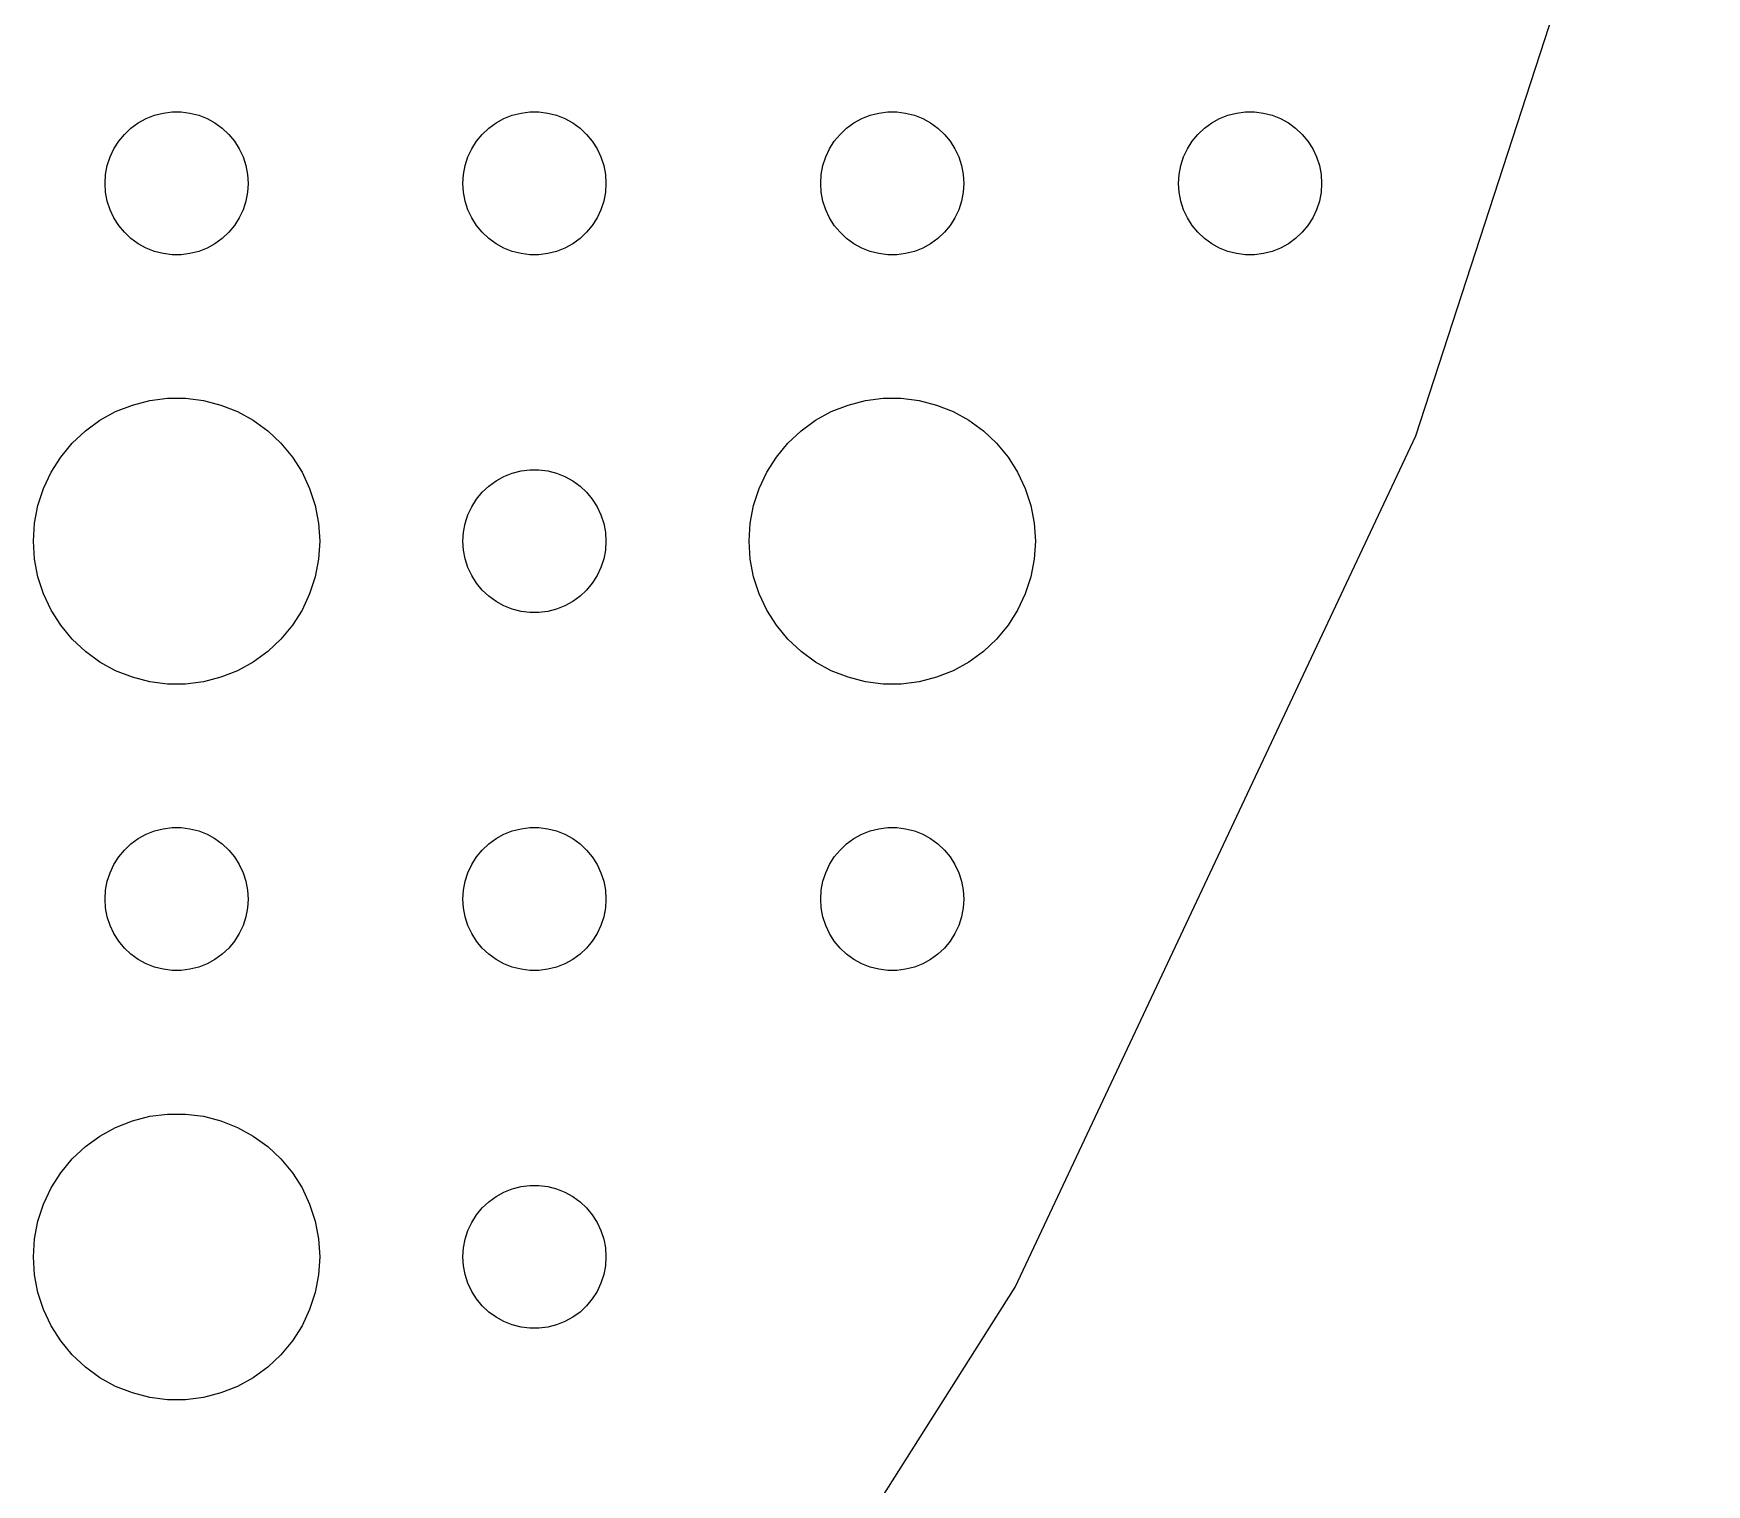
# Model space of a CAD drawing. Header units: metres. Extents: x -157 to 157, y -157 to 157.
# Drawn here: x 117 to 152.07, y -79.77 to -49.36 of the extents above; entities that cross this region are included whole.
import ezdxf

# ---------------------------------------------------------------- set-up
doc = ezdxf.new("R2010")
doc.units = ezdxf.units.M

msp = doc.modelspace()

# ---------------------------------------------------------------- linework, layer by layer
for p, q in [((145.975, -57.7955), (152.068, -39.0443)), ((119.196, -51.2335), (119.361, -51.1428)), ((119.361, -51.1428), (119.536, -51.0734)), ((119.536, -51.0734), (119.719, -51.0266)), ((119.719, -51.0266), (119.906, -51.003)), ((119.906, -51.003), (120.094, -51.003)), ((120.094, -51.003), (120.281, -51.0266)), ((120.281, -51.0266), (120.464, -51.0734)), ((120.464, -51.0734), (120.639, -51.1428)), ((120.639, -51.1428), (120.804, -51.2335)), ((126.696, -51.2335), (126.861, -51.1428)), ((126.861, -51.1428), (127.036, -51.0734)), ((127.036, -51.0734), (127.219, -51.0266)), ((127.219, -51.0266), (127.406, -51.003)), ((127.406, -51.003), (127.594, -51.003)), ((127.594, -51.003), (127.781, -51.0266)), ((127.781, -51.0266), (127.964, -51.0734)), ((127.964, -51.0734), (128.139, -51.1428)), ((128.139, -51.1428), (128.304, -51.2335)), ((134.196, -51.2335), (134.361, -51.1428)), ((134.361, -51.1428), (134.536, -51.0734)), ((134.536, -51.0734), (134.719, -51.0266)), ((134.719, -51.0266), (134.906, -51.003)), ((134.906, -51.003), (135.094, -51.003)), ((135.094, -51.003), (135.281, -51.0266)), ((135.281, -51.0266), (135.464, -51.0734)), ((135.464, -51.0734), (135.639, -51.1428)), ((135.639, -51.1428), (135.804, -51.2335)), ((141.696, -51.2335), (141.861, -51.1428)), ((141.861, -51.1428), (142.036, -51.0734)), ((142.036, -51.0734), (142.219, -51.0266)), ((142.219, -51.0266), (142.406, -51.003)), ((142.406, -51.003), (142.594, -51.003)), ((142.594, -51.003), (142.781, -51.0266)), ((142.781, -51.0266), (142.964, -51.0734)), ((142.964, -51.0734), (143.139, -51.1428)), ((143.139, -51.1428), (143.304, -51.2335)), ((118.786, -51.6183), (118.907, -51.4732)), ((118.907, -51.4732), (119.044, -51.3442)), ((119.044, -51.3442), (119.196, -51.2335)), ((120.804, -51.2335), (120.956, -51.3442)), ((120.956, -51.3442), (121.093, -51.4732)), ((121.093, -51.4732), (121.214, -51.6183)), ((126.286, -51.6183), (126.407, -51.4732)), ((126.407, -51.4732), (126.544, -51.3442)), ((126.544, -51.3442), (126.696, -51.2335)), ((128.304, -51.2335), (128.456, -51.3442)), ((128.456, -51.3442), (128.593, -51.4732)), ((128.593, -51.4732), (128.714, -51.6183)), ((133.786, -51.6183), (133.907, -51.4732)), ((133.907, -51.4732), (134.044, -51.3442)), ((134.044, -51.3442), (134.196, -51.2335)), ((135.804, -51.2335), (135.956, -51.3442)), ((135.956, -51.3442), (136.093, -51.4732)), ((136.093, -51.4732), (136.214, -51.6183)), ((141.286, -51.6183), (141.407, -51.4732)), ((141.407, -51.4732), (141.544, -51.3442)), ((141.544, -51.3442), (141.696, -51.2335)), ((143.304, -51.2335), (143.456, -51.3442)), ((143.456, -51.3442), (143.593, -51.4732)), ((143.593, -51.4732), (143.714, -51.6183)), ((118.605, -51.9478), (118.686, -51.7774)), ((118.686, -51.7774), (118.786, -51.6183)), ((121.214, -51.6183), (121.314, -51.7774)), ((121.314, -51.7774), (121.395, -51.9478)), ((126.105, -51.9478), (126.186, -51.7774)), ((126.186, -51.7774), (126.286, -51.6183)), ((128.714, -51.6183), (128.814, -51.7774)), ((128.814, -51.7774), (128.895, -51.9478)), ((133.605, -51.9478), (133.686, -51.7774)), ((133.686, -51.7774), (133.786, -51.6183)), ((136.214, -51.6183), (136.314, -51.7774)), ((136.314, -51.7774), (136.395, -51.9478)), ((141.105, -51.9478), (141.186, -51.7774)), ((141.186, -51.7774), (141.286, -51.6183)), ((143.714, -51.6183), (143.814, -51.7774)), ((143.814, -51.7774), (143.895, -51.9478)), ((118.512, -52.312), (118.547, -52.127)), ((118.547, -52.127), (118.605, -51.9478)), ((121.395, -51.9478), (121.453, -52.127)), ((121.453, -52.127), (121.488, -52.312)), ((126.012, -52.312), (126.047, -52.127)), ((126.047, -52.127), (126.105, -51.9478)), ((128.895, -51.9478), (128.953, -52.127)), ((128.953, -52.127), (128.988, -52.312)), ((133.512, -52.312), (133.547, -52.127)), ((133.547, -52.127), (133.605, -51.9478)), ((136.395, -51.9478), (136.453, -52.127)), ((136.453, -52.127), (136.488, -52.312)), ((141.012, -52.312), (141.047, -52.127)), ((141.047, -52.127), (141.105, -51.9478)), ((143.895, -51.9478), (143.953, -52.127)), ((143.953, -52.127), (143.988, -52.312)), ((118.5, -52.5), (118.512, -52.312)), ((118.512, -52.688), (118.5, -52.5)), ((121.488, -52.312), (121.5, -52.5)), ((121.5, -52.5), (121.488, -52.688)), ((126, -52.5), (126.012, -52.312)), ((126.012, -52.688), (126, -52.5)), ((128.988, -52.312), (129, -52.5)), ((129, -52.5), (128.988, -52.688)), ((133.5, -52.5), (133.512, -52.312)), ((133.512, -52.688), (133.5, -52.5)), ((136.488, -52.312), (136.5, -52.5)), ((136.5, -52.5), (136.488, -52.688)), ((141, -52.5), (141.012, -52.312)), ((141.012, -52.688), (141, -52.5)), ((143.988, -52.312), (144, -52.5)), ((144, -52.5), (143.988, -52.688)), ((118.547, -52.873), (118.512, -52.688)), ((118.605, -53.0522), (118.547, -52.873)), ((121.453, -52.873), (121.395, -53.0522)), ((121.488, -52.688), (121.453, -52.873)), ((126.047, -52.873), (126.012, -52.688)), ((126.105, -53.0522), (126.047, -52.873)), ((128.953, -52.873), (128.895, -53.0522)), ((128.988, -52.688), (128.953, -52.873)), ((133.547, -52.873), (133.512, -52.688)), ((133.605, -53.0522), (133.547, -52.873)), ((136.453, -52.873), (136.395, -53.0522)), ((136.488, -52.688), (136.453, -52.873)), ((141.047, -52.873), (141.012, -52.688)), ((141.105, -53.0522), (141.047, -52.873)), ((143.953, -52.873), (143.895, -53.0522)), ((143.988, -52.688), (143.953, -52.873)), ((118.686, -53.2226), (118.605, -53.0522)), ((118.786, -53.3817), (118.686, -53.2226)), ((121.314, -53.2226), (121.214, -53.3817)), ((121.395, -53.0522), (121.314, -53.2226)), ((126.186, -53.2226), (126.105, -53.0522)), ((126.286, -53.3817), (126.186, -53.2226)), ((128.814, -53.2226), (128.714, -53.3817)), ((128.895, -53.0522), (128.814, -53.2226)), ((133.686, -53.2226), (133.605, -53.0522)), ((133.786, -53.3817), (133.686, -53.2226)), ((136.314, -53.2226), (136.214, -53.3817)), ((136.395, -53.0522), (136.314, -53.2226)), ((141.186, -53.2226), (141.105, -53.0522)), ((141.286, -53.3817), (141.186, -53.2226)), ((143.814, -53.2226), (143.714, -53.3817)), ((143.895, -53.0522), (143.814, -53.2226)), ((118.907, -53.5268), (118.786, -53.3817)), ((119.044, -53.6558), (118.907, -53.5268)), ((121.093, -53.5268), (120.956, -53.6558)), ((121.214, -53.3817), (121.093, -53.5268)), ((126.407, -53.5268), (126.286, -53.3817)), ((126.544, -53.6558), (126.407, -53.5268)), ((128.593, -53.5268), (128.456, -53.6558)), ((128.714, -53.3817), (128.593, -53.5268)), ((133.907, -53.5268), (133.786, -53.3817)), ((134.044, -53.6558), (133.907, -53.5268)), ((136.093, -53.5268), (135.956, -53.6558)), ((136.214, -53.3817), (136.093, -53.5268)), ((141.407, -53.5268), (141.286, -53.3817)), ((141.544, -53.6558), (141.407, -53.5268)), ((143.593, -53.5268), (143.456, -53.6558)), ((143.714, -53.3817), (143.593, -53.5268)), ((119.196, -53.7665), (119.044, -53.6558)), ((119.361, -53.8572), (119.196, -53.7665)), ((119.536, -53.9266), (119.361, -53.8572)), ((119.719, -53.9734), (119.536, -53.9266)), ((119.906, -53.997), (119.719, -53.9734)), ((120.094, -53.997), (119.906, -53.997)), ((120.281, -53.9734), (120.094, -53.997)), ((120.464, -53.9266), (120.281, -53.9734)), ((120.639, -53.8572), (120.464, -53.9266)), ((120.804, -53.7665), (120.639, -53.8572)), ((120.956, -53.6558), (120.804, -53.7665)), ((126.696, -53.7665), (126.544, -53.6558)), ((126.861, -53.8572), (126.696, -53.7665)), ((127.036, -53.9266), (126.861, -53.8572)), ((127.219, -53.9734), (127.036, -53.9266)), ((127.406, -53.997), (127.219, -53.9734)), ((127.594, -53.997), (127.406, -53.997)), ((127.781, -53.9734), (127.594, -53.997)), ((127.964, -53.9266), (127.781, -53.9734)), ((128.139, -53.8572), (127.964, -53.9266)), ((128.304, -53.7665), (128.139, -53.8572)), ((128.456, -53.6558), (128.304, -53.7665)), ((134.196, -53.7665), (134.044, -53.6558)), ((134.361, -53.8572), (134.196, -53.7665)), ((134.536, -53.9266), (134.361, -53.8572)), ((134.719, -53.9734), (134.536, -53.9266)), ((134.906, -53.997), (134.719, -53.9734)), ((135.094, -53.997), (134.906, -53.997)), ((135.281, -53.9734), (135.094, -53.997)), ((135.464, -53.9266), (135.281, -53.9734)), ((135.639, -53.8572), (135.464, -53.9266)), ((135.804, -53.7665), (135.639, -53.8572)), ((135.956, -53.6558), (135.804, -53.7665)), ((141.696, -53.7665), (141.544, -53.6558)), ((141.861, -53.8572), (141.696, -53.7665)), ((142.036, -53.9266), (141.861, -53.8572)), ((142.219, -53.9734), (142.036, -53.9266)), ((142.406, -53.997), (142.219, -53.9734)), ((142.594, -53.997), (142.406, -53.997)), ((142.781, -53.9734), (142.594, -53.997)), ((142.964, -53.9266), (142.781, -53.9734)), ((143.139, -53.8572), (142.964, -53.9266)), ((143.304, -53.7665), (143.139, -53.8572)), ((143.456, -53.6558), (143.304, -53.7665)), ((118.723, -57.2855), (119.073, -57.1468)), ((119.073, -57.1468), (119.438, -57.0531)), ((119.438, -57.0531), (119.812, -57.0059)), ((119.812, -57.0059), (120.188, -57.0059)), ((120.188, -57.0059), (120.562, -57.0531)), ((120.562, -57.0531), (120.927, -57.1468)), ((120.927, -57.1468), (121.277, -57.2855)), ((133.723, -57.2855), (134.073, -57.1468)), ((134.073, -57.1468), (134.438, -57.0531)), ((134.438, -57.0531), (134.812, -57.0059)), ((134.812, -57.0059), (135.188, -57.0059)), ((135.188, -57.0059), (135.562, -57.0531)), ((135.562, -57.0531), (135.927, -57.1468)), ((135.927, -57.1468), (136.277, -57.2855)), ((118.088, -57.6885), (118.393, -57.467)), ((118.393, -57.467), (118.723, -57.2855)), ((121.277, -57.2855), (121.607, -57.467)), ((121.607, -57.467), (121.912, -57.6885)), ((133.088, -57.6885), (133.393, -57.467)), ((133.393, -57.467), (133.723, -57.2855)), ((136.277, -57.2855), (136.607, -57.467)), ((136.607, -57.467), (136.912, -57.6885)), ((117.813, -57.9464), (118.088, -57.6885)), ((121.912, -57.6885), (122.187, -57.9464)), ((132.813, -57.9464), (133.088, -57.6885)), ((136.912, -57.6885), (137.187, -57.9464)), ((137.58, -75.6353), (145.975, -57.7955)), ((117.573, -58.2366), (117.813, -57.9464)), ((122.187, -57.9464), (122.427, -58.2366)), ((132.573, -58.2366), (132.813, -57.9464)), ((137.187, -57.9464), (137.427, -58.2366)), ((117.211, -58.8956), (117.371, -58.5547)), ((117.371, -58.5547), (117.573, -58.2366)), ((122.427, -58.2366), (122.629, -58.5547)), ((122.629, -58.5547), (122.789, -58.8956)), ((127.036, -58.5734), (127.219, -58.5266)), ((127.219, -58.5266), (127.406, -58.503)), ((127.406, -58.503), (127.594, -58.503)), ((127.594, -58.503), (127.781, -58.5266)), ((127.781, -58.5266), (127.964, -58.5734)), ((132.211, -58.8956), (132.371, -58.5547)), ((132.371, -58.5547), (132.573, -58.2366)), ((137.427, -58.2366), (137.629, -58.5547)), ((137.629, -58.5547), (137.789, -58.8956)), ((117.094, -59.2539), (117.211, -58.8956)), ((122.789, -58.8956), (122.906, -59.2539)), ((126.407, -58.9732), (126.544, -58.8442)), ((126.544, -58.8442), (126.696, -58.7335)), ((126.696, -58.7335), (126.861, -58.6428)), ((126.861, -58.6428), (127.036, -58.5734)), ((127.964, -58.5734), (128.139, -58.6428)), ((128.139, -58.6428), (128.304, -58.7335)), ((128.304, -58.7335), (128.456, -58.8442)), ((128.456, -58.8442), (128.593, -58.9732)), ((132.094, -59.2539), (132.211, -58.8956)), ((137.789, -58.8956), (137.906, -59.2539)), ((117.024, -59.624), (117.094, -59.2539)), ((122.906, -59.2539), (122.976, -59.624)), ((126.186, -59.2774), (126.286, -59.1183)), ((126.286, -59.1183), (126.407, -58.9732)), ((128.593, -58.9732), (128.714, -59.1183)), ((128.714, -59.1183), (128.814, -59.2774)), ((132.024, -59.624), (132.094, -59.2539)), ((137.906, -59.2539), (137.976, -59.624)), ((126.047, -59.627), (126.105, -59.4478)), ((126.105, -59.4478), (126.186, -59.2774)), ((128.814, -59.2774), (128.895, -59.4478)), ((128.895, -59.4478), (128.953, -59.627)), ((117, -60), (117.024, -59.624)), ((122.976, -59.624), (123, -60)), ((126, -60), (126.012, -59.812)), ((126.012, -59.812), (126.047, -59.627)), ((128.953, -59.627), (128.988, -59.812)), ((128.988, -59.812), (129, -60)), ((132, -60), (132.024, -59.624)), ((137.976, -59.624), (138, -60)), ((117.024, -60.376), (117, -60)), ((123, -60), (122.976, -60.376)), ((126.012, -60.188), (126, -60)), ((126.047, -60.373), (126.012, -60.188)), ((128.988, -60.188), (128.953, -60.373)), ((129, -60), (128.988, -60.188)), ((132.024, -60.376), (132, -60)), ((138, -60), (137.976, -60.376)), ((117.094, -60.7461), (117.024, -60.376)), ((122.976, -60.376), (122.906, -60.7461)), ((126.105, -60.5522), (126.047, -60.373)), ((126.186, -60.7226), (126.105, -60.5522)), ((128.895, -60.5522), (128.814, -60.7226)), ((128.953, -60.373), (128.895, -60.5522)), ((132.094, -60.7461), (132.024, -60.376)), ((137.976, -60.376), (137.906, -60.7461)), ((117.211, -61.1044), (117.094, -60.7461)), ((122.906, -60.7461), (122.789, -61.1044)), ((126.286, -60.8817), (126.186, -60.7226)), ((126.407, -61.0268), (126.286, -60.8817)), ((128.714, -60.8817), (128.593, -61.0268)), ((128.814, -60.7226), (128.714, -60.8817)), ((132.211, -61.1044), (132.094, -60.7461)), ((137.906, -60.7461), (137.789, -61.1044)), ((117.371, -61.4453), (117.211, -61.1044)), ((122.789, -61.1044), (122.629, -61.4453)), ((126.544, -61.1558), (126.407, -61.0268)), ((126.696, -61.2665), (126.544, -61.1558)), ((126.861, -61.3572), (126.696, -61.2665)), ((127.036, -61.4266), (126.861, -61.3572)), ((128.139, -61.3572), (127.964, -61.4266)), ((128.304, -61.2665), (128.139, -61.3572)), ((128.456, -61.1558), (128.304, -61.2665)), ((128.593, -61.0268), (128.456, -61.1558)), ((132.371, -61.4453), (132.211, -61.1044)), ((137.789, -61.1044), (137.629, -61.4453)), ((117.573, -61.7634), (117.371, -61.4453)), ((122.629, -61.4453), (122.427, -61.7634)), ((127.219, -61.4734), (127.036, -61.4266)), ((127.406, -61.497), (127.219, -61.4734)), ((127.594, -61.497), (127.406, -61.497)), ((127.781, -61.4734), (127.594, -61.497)), ((127.964, -61.4266), (127.781, -61.4734)), ((132.573, -61.7634), (132.371, -61.4453)), ((137.629, -61.4453), (137.427, -61.7634)), ((117.813, -62.0536), (117.573, -61.7634)), ((118.088, -62.3115), (117.813, -62.0536)), ((122.187, -62.0536), (121.912, -62.3115)), ((122.427, -61.7634), (122.187, -62.0536)), ((132.813, -62.0536), (132.573, -61.7634)), ((133.088, -62.3115), (132.813, -62.0536)), ((137.187, -62.0536), (136.912, -62.3115)), ((137.427, -61.7634), (137.187, -62.0536)), ((118.393, -62.533), (118.088, -62.3115)), ((121.912, -62.3115), (121.607, -62.533)), ((133.393, -62.533), (133.088, -62.3115)), ((136.912, -62.3115), (136.607, -62.533)), ((118.723, -62.7145), (118.393, -62.533)), ((119.073, -62.8532), (118.723, -62.7145)), ((121.277, -62.7145), (120.927, -62.8532)), ((121.607, -62.533), (121.277, -62.7145)), ((133.723, -62.7145), (133.393, -62.533)), ((134.073, -62.8532), (133.723, -62.7145)), ((136.277, -62.7145), (135.927, -62.8532)), ((136.607, -62.533), (136.277, -62.7145)), ((119.438, -62.9469), (119.073, -62.8532)), ((119.812, -62.9941), (119.438, -62.9469)), ((120.188, -62.9941), (119.812, -62.9941)), ((120.562, -62.9469), (120.188, -62.9941)), ((120.927, -62.8532), (120.562, -62.9469)), ((134.438, -62.9469), (134.073, -62.8532)), ((134.812, -62.9941), (134.438, -62.9469)), ((135.188, -62.9941), (134.812, -62.9941)), ((135.562, -62.9469), (135.188, -62.9941)), ((135.927, -62.8532), (135.562, -62.9469)), ((119.044, -66.3442), (119.196, -66.2335)), ((119.196, -66.2335), (119.361, -66.1428)), ((119.361, -66.1428), (119.536, -66.0734)), ((119.536, -66.0734), (119.719, -66.0266)), ((119.719, -66.0266), (119.906, -66.003)), ((119.906, -66.003), (120.094, -66.003)), ((120.094, -66.003), (120.281, -66.0266)), ((120.281, -66.0266), (120.464, -66.0734)), ((120.464, -66.0734), (120.639, -66.1428)), ((120.639, -66.1428), (120.804, -66.2335)), ((120.804, -66.2335), (120.956, -66.3442)), ((126.544, -66.3442), (126.696, -66.2335)), ((126.696, -66.2335), (126.861, -66.1428)), ((126.861, -66.1428), (127.036, -66.0734)), ((127.036, -66.0734), (127.219, -66.0266)), ((127.219, -66.0266), (127.406, -66.003)), ((127.406, -66.003), (127.594, -66.003)), ((127.594, -66.003), (127.781, -66.0266)), ((127.781, -66.0266), (127.964, -66.0734)), ((127.964, -66.0734), (128.139, -66.1428)), ((128.139, -66.1428), (128.304, -66.2335)), ((128.304, -66.2335), (128.456, -66.3442)), ((134.044, -66.3442), (134.196, -66.2335)), ((134.196, -66.2335), (134.361, -66.1428)), ((134.361, -66.1428), (134.536, -66.0734)), ((134.536, -66.0734), (134.719, -66.0266)), ((134.719, -66.0266), (134.906, -66.003)), ((134.906, -66.003), (135.094, -66.003)), ((135.094, -66.003), (135.281, -66.0266)), ((135.281, -66.0266), (135.464, -66.0734)), ((135.464, -66.0734), (135.639, -66.1428)), ((135.639, -66.1428), (135.804, -66.2335)), ((135.804, -66.2335), (135.956, -66.3442)), ((118.686, -66.7774), (118.786, -66.6183)), ((118.786, -66.6183), (118.907, -66.4732)), ((118.907, -66.4732), (119.044, -66.3442)), ((120.956, -66.3442), (121.093, -66.4732)), ((121.093, -66.4732), (121.214, -66.6183)), ((121.214, -66.6183), (121.314, -66.7774)), ((126.186, -66.7774), (126.286, -66.6183)), ((126.286, -66.6183), (126.407, -66.4732)), ((126.407, -66.4732), (126.544, -66.3442)), ((128.456, -66.3442), (128.593, -66.4732)), ((128.593, -66.4732), (128.714, -66.6183)), ((128.714, -66.6183), (128.814, -66.7774)), ((133.686, -66.7774), (133.786, -66.6183)), ((133.786, -66.6183), (133.907, -66.4732)), ((133.907, -66.4732), (134.044, -66.3442)), ((135.956, -66.3442), (136.093, -66.4732)), ((136.093, -66.4732), (136.214, -66.6183)), ((136.214, -66.6183), (136.314, -66.7774)), ((118.547, -67.127), (118.605, -66.9478)), ((118.605, -66.9478), (118.686, -66.7774)), ((121.314, -66.7774), (121.395, -66.9478)), ((121.395, -66.9478), (121.453, -67.127)), ((126.047, -67.127), (126.105, -66.9478)), ((126.105, -66.9478), (126.186, -66.7774)), ((128.814, -66.7774), (128.895, -66.9478)), ((128.895, -66.9478), (128.953, -67.127)), ((133.547, -67.127), (133.605, -66.9478)), ((133.605, -66.9478), (133.686, -66.7774)), ((136.314, -66.7774), (136.395, -66.9478)), ((136.395, -66.9478), (136.453, -67.127)), ((118.5, -67.5), (118.512, -67.312)), ((118.512, -67.312), (118.547, -67.127)), ((121.453, -67.127), (121.488, -67.312)), ((121.488, -67.312), (121.5, -67.5)), ((126, -67.5), (126.012, -67.312)), ((126.012, -67.312), (126.047, -67.127)), ((128.953, -67.127), (128.988, -67.312)), ((128.988, -67.312), (129, -67.5)), ((133.5, -67.5), (133.512, -67.312)), ((133.512, -67.312), (133.547, -67.127)), ((136.453, -67.127), (136.488, -67.312)), ((136.488, -67.312), (136.5, -67.5)), ((118.512, -67.688), (118.5, -67.5)), ((121.5, -67.5), (121.488, -67.688)), ((126.012, -67.688), (126, -67.5)), ((129, -67.5), (128.988, -67.688)), ((133.512, -67.688), (133.5, -67.5)), ((136.5, -67.5), (136.488, -67.688)), ((118.547, -67.873), (118.512, -67.688)), ((118.605, -68.0522), (118.547, -67.873)), ((121.453, -67.873), (121.395, -68.0522)), ((121.488, -67.688), (121.453, -67.873)), ((126.047, -67.873), (126.012, -67.688)), ((126.105, -68.0522), (126.047, -67.873)), ((128.953, -67.873), (128.895, -68.0522)), ((128.988, -67.688), (128.953, -67.873)), ((133.547, -67.873), (133.512, -67.688)), ((133.605, -68.0522), (133.547, -67.873)), ((136.453, -67.873), (136.395, -68.0522)), ((136.488, -67.688), (136.453, -67.873)), ((118.686, -68.2226), (118.605, -68.0522)), ((118.786, -68.3817), (118.686, -68.2226)), ((118.907, -68.5268), (118.786, -68.3817)), ((121.214, -68.3817), (121.093, -68.5268)), ((121.314, -68.2226), (121.214, -68.3817)), ((121.395, -68.0522), (121.314, -68.2226)), ((126.186, -68.2226), (126.105, -68.0522)), ((126.286, -68.3817), (126.186, -68.2226)), ((126.407, -68.5268), (126.286, -68.3817)), ((128.714, -68.3817), (128.593, -68.5268)), ((128.814, -68.2226), (128.714, -68.3817)), ((128.895, -68.0522), (128.814, -68.2226)), ((133.686, -68.2226), (133.605, -68.0522)), ((133.786, -68.3817), (133.686, -68.2226)), ((133.907, -68.5268), (133.786, -68.3817)), ((136.214, -68.3817), (136.093, -68.5268)), ((136.314, -68.2226), (136.214, -68.3817)), ((136.395, -68.0522), (136.314, -68.2226)), ((119.044, -68.6558), (118.907, -68.5268)), ((119.196, -68.7665), (119.044, -68.6558)), ((120.956, -68.6558), (120.804, -68.7665)), ((121.093, -68.5268), (120.956, -68.6558)), ((126.544, -68.6558), (126.407, -68.5268)), ((126.696, -68.7665), (126.544, -68.6558)), ((128.456, -68.6558), (128.304, -68.7665)), ((128.593, -68.5268), (128.456, -68.6558)), ((134.044, -68.6558), (133.907, -68.5268)), ((134.196, -68.7665), (134.044, -68.6558)), ((135.956, -68.6558), (135.804, -68.7665)), ((136.093, -68.5268), (135.956, -68.6558)), ((119.361, -68.8572), (119.196, -68.7665)), ((119.536, -68.9266), (119.361, -68.8572)), ((119.719, -68.9734), (119.536, -68.9266)), ((119.906, -68.997), (119.719, -68.9734)), ((120.094, -68.997), (119.906, -68.997)), ((120.281, -68.9734), (120.094, -68.997)), ((120.464, -68.9266), (120.281, -68.9734)), ((120.639, -68.8572), (120.464, -68.9266)), ((120.804, -68.7665), (120.639, -68.8572)), ((126.861, -68.8572), (126.696, -68.7665)), ((127.036, -68.9266), (126.861, -68.8572)), ((127.219, -68.9734), (127.036, -68.9266)), ((127.406, -68.997), (127.219, -68.9734)), ((127.594, -68.997), (127.406, -68.997)), ((127.781, -68.9734), (127.594, -68.997)), ((127.964, -68.9266), (127.781, -68.9734)), ((128.139, -68.8572), (127.964, -68.9266)), ((128.304, -68.7665), (128.139, -68.8572)), ((134.361, -68.8572), (134.196, -68.7665)), ((134.536, -68.9266), (134.361, -68.8572)), ((134.719, -68.9734), (134.536, -68.9266)), ((134.906, -68.997), (134.719, -68.9734)), ((135.094, -68.997), (134.906, -68.997)), ((135.281, -68.9734), (135.094, -68.997)), ((135.464, -68.9266), (135.281, -68.9734)), ((135.639, -68.8572), (135.464, -68.9266)), ((135.804, -68.7665), (135.639, -68.8572)), ((118.723, -72.2855), (119.073, -72.1468)), ((119.073, -72.1468), (119.438, -72.0531)), ((119.438, -72.0531), (119.812, -72.0059)), ((119.812, -72.0059), (120.188, -72.0059)), ((120.188, -72.0059), (120.562, -72.0531)), ((120.562, -72.0531), (120.927, -72.1468)), ((120.927, -72.1468), (121.277, -72.2855)), ((118.088, -72.6885), (118.393, -72.467)), ((118.393, -72.467), (118.723, -72.2855)), ((121.277, -72.2855), (121.607, -72.467)), ((121.607, -72.467), (121.912, -72.6885)), ((117.813, -72.9464), (118.088, -72.6885)), ((121.912, -72.6885), (122.187, -72.9464)), ((117.371, -73.5547), (117.573, -73.2366)), ((117.573, -73.2366), (117.813, -72.9464)), ((122.187, -72.9464), (122.427, -73.2366)), ((122.427, -73.2366), (122.629, -73.5547)), ((117.211, -73.8956), (117.371, -73.5547)), ((122.629, -73.5547), (122.789, -73.8956)), ((126.696, -73.7335), (126.861, -73.6428)), ((126.861, -73.6428), (127.036, -73.5734)), ((127.036, -73.5734), (127.219, -73.5266)), ((127.219, -73.5266), (127.406, -73.503)), ((127.406, -73.503), (127.594, -73.503)), ((127.594, -73.503), (127.781, -73.5266)), ((127.781, -73.5266), (127.964, -73.5734)), ((127.964, -73.5734), (128.139, -73.6428)), ((128.139, -73.6428), (128.304, -73.7335)), ((117.094, -74.2539), (117.211, -73.8956)), ((122.789, -73.8956), (122.906, -74.2539)), ((126.286, -74.1183), (126.407, -73.9732)), ((126.407, -73.9732), (126.544, -73.8442)), ((126.544, -73.8442), (126.696, -73.7335)), ((128.304, -73.7335), (128.456, -73.8442)), ((128.456, -73.8442), (128.593, -73.9732)), ((128.593, -73.9732), (128.714, -74.1183)), ((117.024, -74.624), (117.094, -74.2539)), ((122.906, -74.2539), (122.976, -74.624)), ((126.105, -74.4478), (126.186, -74.2774)), ((126.186, -74.2774), (126.286, -74.1183)), ((128.714, -74.1183), (128.814, -74.2774)), ((128.814, -74.2774), (128.895, -74.4478)), ((117, -75), (117.024, -74.624)), ((122.976, -74.624), (123, -75)), ((126.012, -74.812), (126.047, -74.627)), ((126.047, -74.627), (126.105, -74.4478)), ((128.895, -74.4478), (128.953, -74.627)), ((128.953, -74.627), (128.988, -74.812)), ((117.024, -75.376), (117, -75)), ((123, -75), (122.976, -75.376)), ((126, -75), (126.012, -74.812)), ((126.012, -75.188), (126, -75)), ((128.988, -74.812), (129, -75)), ((129, -75), (128.988, -75.188)), ((117.094, -75.7461), (117.024, -75.376)), ((122.976, -75.376), (122.906, -75.7461)), ((126.047, -75.373), (126.012, -75.188)), ((126.105, -75.5522), (126.047, -75.373)), ((128.953, -75.373), (128.895, -75.5522)), ((128.988, -75.188), (128.953, -75.373)), ((117.211, -76.1044), (117.094, -75.7461)), ((122.906, -75.7461), (122.789, -76.1044)), ((126.186, -75.7226), (126.105, -75.5522)), ((126.286, -75.8817), (126.186, -75.7226)), ((127.016, -92.2823), (137.58, -75.6353)), ((128.814, -75.7226), (128.714, -75.8817)), ((128.895, -75.5522), (128.814, -75.7226)), ((126.407, -76.0268), (126.286, -75.8817)), ((126.544, -76.1558), (126.407, -76.0268)), ((128.593, -76.0268), (128.456, -76.1558)), ((128.714, -75.8817), (128.593, -76.0268)), ((117.371, -76.4453), (117.211, -76.1044)), ((117.573, -76.7634), (117.371, -76.4453)), ((122.629, -76.4453), (122.427, -76.7634)), ((122.789, -76.1044), (122.629, -76.4453)), ((126.696, -76.2665), (126.544, -76.1558)), ((126.861, -76.3572), (126.696, -76.2665)), ((127.036, -76.4266), (126.861, -76.3572)), ((127.219, -76.4734), (127.036, -76.4266)), ((127.964, -76.4266), (127.781, -76.4734)), ((128.139, -76.3572), (127.964, -76.4266)), ((128.304, -76.2665), (128.139, -76.3572)), ((128.456, -76.1558), (128.304, -76.2665)), ((117.813, -77.0536), (117.573, -76.7634)), ((122.427, -76.7634), (122.187, -77.0536)), ((127.406, -76.497), (127.219, -76.4734)), ((127.594, -76.497), (127.406, -76.497)), ((127.781, -76.4734), (127.594, -76.497)), ((118.088, -77.3115), (117.813, -77.0536)), ((122.187, -77.0536), (121.912, -77.3115)), ((118.393, -77.533), (118.088, -77.3115)), ((121.912, -77.3115), (121.607, -77.533)), ((118.723, -77.7145), (118.393, -77.533)), ((119.073, -77.8532), (118.723, -77.7145)), ((121.277, -77.7145), (120.927, -77.8532)), ((121.607, -77.533), (121.277, -77.7145)), ((119.438, -77.9469), (119.073, -77.8532)), ((119.812, -77.9941), (119.438, -77.9469)), ((120.188, -77.9941), (119.812, -77.9941)), ((120.562, -77.9469), (120.188, -77.9941)), ((120.927, -77.8532), (120.562, -77.9469))]:
    msp.add_line(p, q)

doc.saveas('drawing.dxf')
